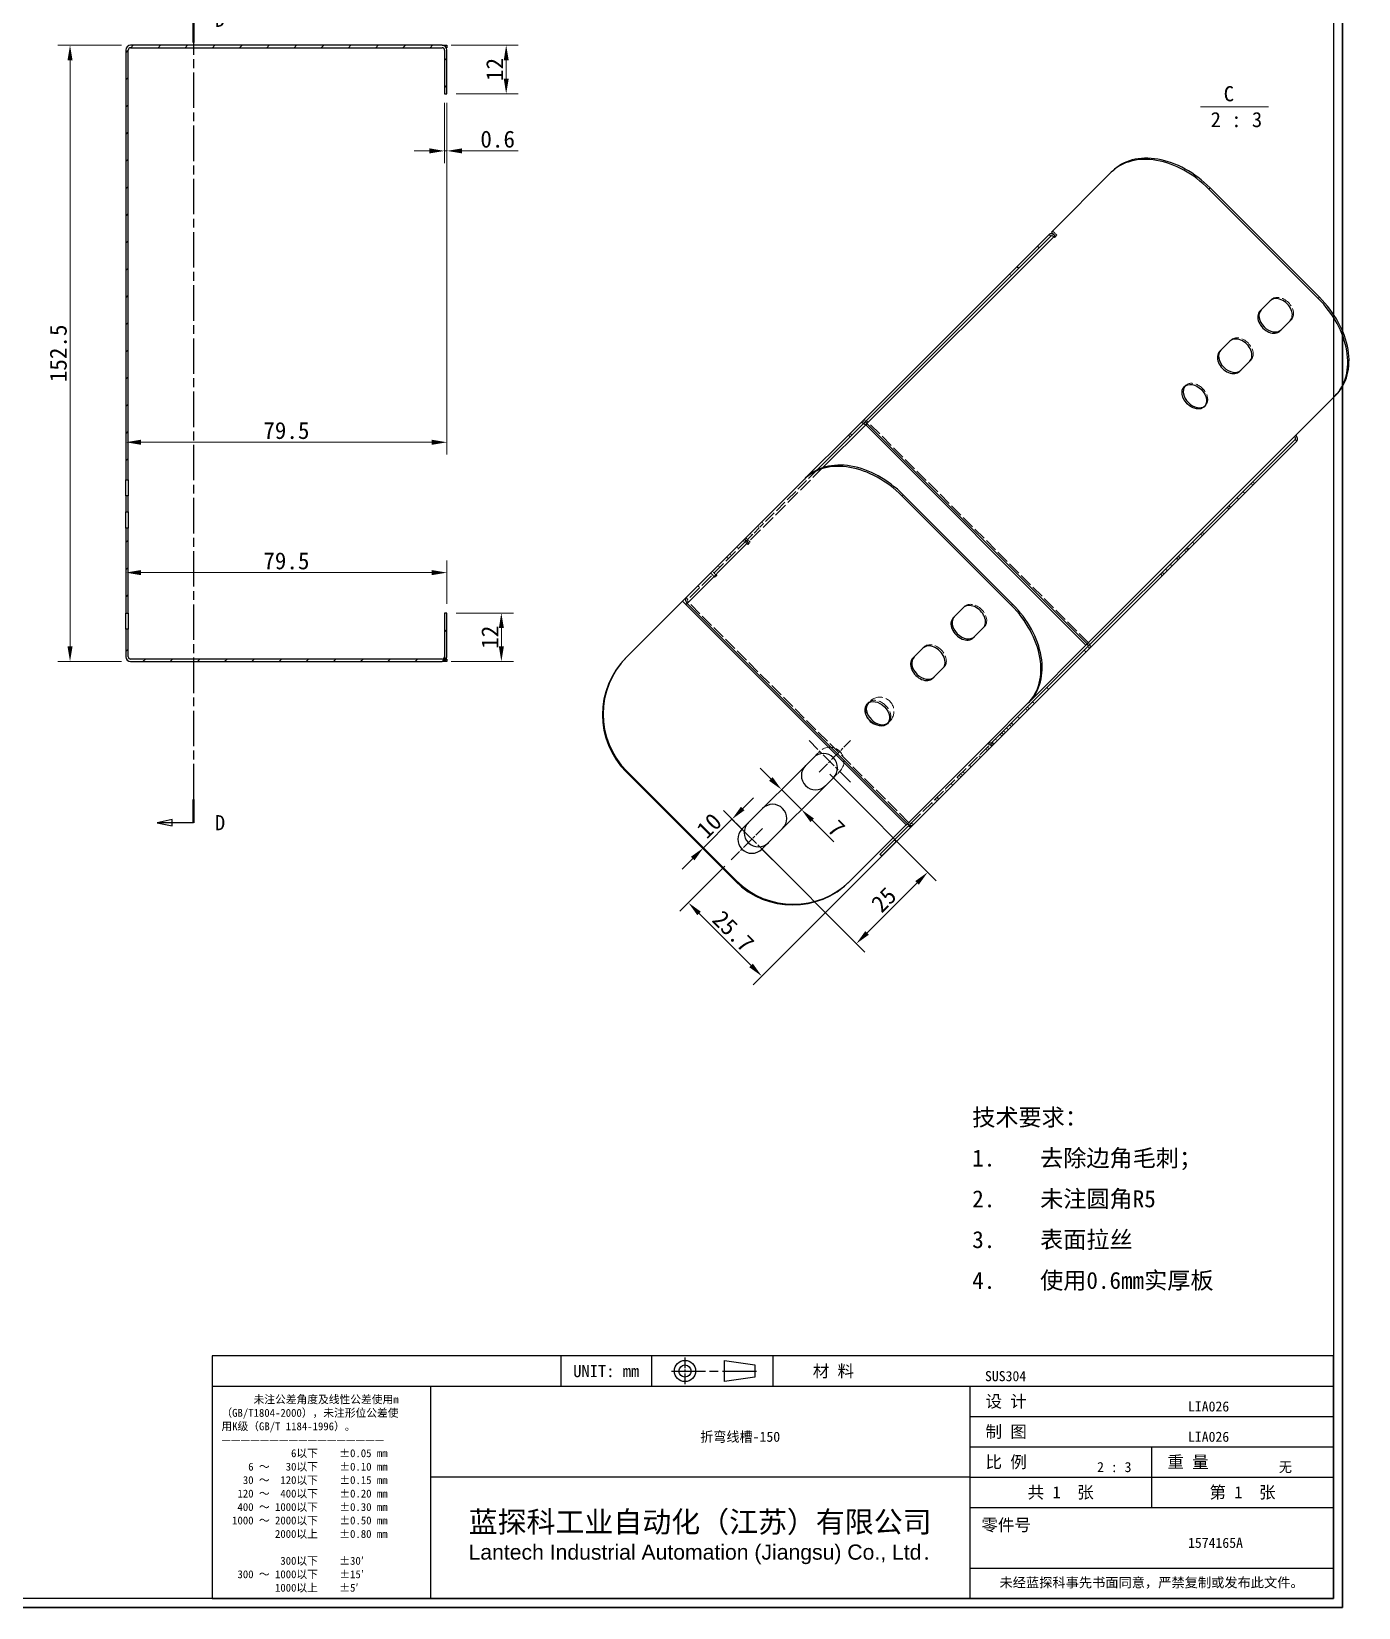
# Model space of a CAD drawing. Header units: millimetres. Extents: x 9 to 887, y 8 to 622.
# Drawn here: x 558.2 to 886.7, y 8.2 to 398.2 of the extents above; entities that cross this region are included whole.
import ezdxf
from ezdxf.enums import TextEntityAlignment as Align

# ---------------------------------------------------------------- set-up
doc = ezdxf.new("R2018")
doc.units = ezdxf.units.MM
doc.header["$LTSCALE"] = 1.5
doc.linetypes.add('CHAIN', pattern=[0.3543, 0.2362, -0.0295, 0.0591, -0.0295])
doc.linetypes.add('DASHED', pattern=[0.2067, 0.1654, -0.0413])
for name, color, linetype, lineweight in [('1', 7, 'Continuous', 18), ('剖面线 (ISO)', 7, 'Continuous', 18), ('可见 (ISO)', 7, 'Continuous', 25), ('可见窄的 (ISO)', 7, 'Continuous', 18), ('图框 (ISO)', 7, 'Continuous', 35), ('标题 (ISO)', 7, 'Continuous', 25)]:
    doc.layers.add(name, color=color, linetype=linetype, lineweight=lineweight)
for name, color, linetype, lineweight, true_color in [('中心标记 (ISO)', 1, 'CHAIN', 18, 0xff0000), ('剖切线 (ISO)', 7, 'CHAIN', 25, 0x008000), ('尺寸 (ISO)', 7, 'Continuous', 18, 0x008000), ('符号 (ISO)', 7, 'Continuous', 18, 0x008000), ('隐藏 (ISO)', 5, 'DASHED', 18, 0x0000ff), ('隐藏窄的 (ISO)', 5, 'DASHED', 18, 0x0000ff)]:
    doc.layers.add(name, color=color, linetype=linetype, lineweight=lineweight, true_color=true_color)
doc.styles.add('HZ_33', font='simfang.ttf')
doc.styles.get("Standard").update_dxf_attribs({"font": 'simfang.ttf'})
doc.styles.add('文本样式164', font='SimSun.ttf')
doc.styles.add('最新国标', font='simfang.ttf')
doc.styles.add('注释文本 (ISO)', font='simfang.ttf')
doc.dimstyles.new('默认 (GB)', dxfattribs={"dimscale": 1.5, "dimtxt": 2.8, "dimasz": 2.5, "dimexe": 2, "dimexo": 1.5, "dimgap": 0.5, "dimtad": 1, "dimtoh": 1, "dimdsep": 46, "dimtxsty": '最新国标', "dimcen": 0.09, "dimdle": 10, "dimclrd": 256, "dimclre": 256, "dimclrt": 256, "dimaunit": 1, "dimadec": 3, "dimazin": 2, "dimtfac": 0.535714, "dimtdec": 3, "dimtmove": 0, "dimatfit": 3, "dimfxl": 0, "dimtolj": 1, "dimlwd": -1, "dimlwe": -1, "dimarcsym": 0})
pattern_1 = [(45, (0, 0), (-3.367596, 3.367596), [])]

# ---------------------------------------------------------------- blocks, each defined once
blk = doc.blocks.new('图框 最新国标')
at = {"layer": '图框 (ISO)'}
for p, q in [((588.5, 414.5), (588.5, 5.5)), ((588.5, 5.5), (6, 5.5))]:
    blk.add_line(p, q, dxfattribs=at)
at = {"layer": '图框 (ISO)', "color": 7, "linetype": 'Continuous', "lineweight": 25}
for p, q in [((587, 413), (587, 7)), ((587, 413), (587, 7)), ((587, 7), (6, 7)), ((587, 7), (18, 7))]:
    blk.add_line(p, q, dxfattribs=at)
at = {"layer": '图框 (ISO)', "lineweight": 30}
blk.add_attdef('零件代号', text='', height=2.5, rotation=180, dxfattribs=at).set_placement((35.5, 409), align=Align.MIDDLE_CENTER)
blk = doc.blocks.new('标题栏 副本 最新国标')
at = {"layer": '标题 (ISO)'}
for p, q in [((381.98, -183.84), (196.98, -183.84)), ((196.98, -183.84), (196.98, -223.84)), ((254.48, -183.84), (254.48, -188.84)), ((269.48, -183.84), (269.48, -188.84)), ((289.48, -183.84), (289.48, -188.84)), ((381.98, -223.84), (381.98, -183.84)), ((383.48, -183.84), (383.48, -225.34)), ((281.48, -188.09), (281.48, -184.59)), ((281.48, -184.59), (286.48, -185.34)), ((286.48, -185.34), (286.48, -187.34)), ((196.98, -188.84), (381.98, -188.84)), ((232.98, -188.84), (232.98, -223.84)), ((286.48, -187.34), (281.48, -188.09)), ((321.98, -188.84), (321.98, -223.84)), ((321.98, -193.84), (381.98, -193.84)), ((321.98, -198.84), (381.98, -198.84)), ((351.98, -198.84), (351.98, -208.84)), ((321.98, -203.84), (232.98, -203.84)), ((321.98, -203.84), (381.98, -203.84)), ((321.98, -208.84), (381.98, -208.84)), ((321.98, -218.84), (381.98, -218.84)), ((196.98, -223.84), (381.98, -223.84)), ((383.48, -225.34), (196.98, -225.34))]:
    blk.add_line(p, q, dxfattribs=at)
at = {"layer": '标题 (ISO)', "linetype": 'CHAIN', "ltscale": 5.000333}
blk.add_line((274.98, -184.09), (274.98, -188.59), dxfattribs=at)
at = {"layer": '标题 (ISO)', "linetype": 'CHAIN', "ltscale": 15.834605}
blk.add_line((272.73, -186.34), (286.98, -186.34), dxfattribs=at)
at = {"layer": '标题 (ISO)'}
for radius in [1.75, 1]:
    blk.add_circle((274.98, -186.34), radius, dxfattribs=at)
at = {"layer": '1', "style": '文本样式164'}
for s, p in [('UNIT: mm', (261.98, -186.34)), ('材 料', (299.48, -186.34)), ('设 计', (327.98, -191.34)), ('制 图', (327.98, -196.34)), ('比 例', (327.98, -201.34)), ('重 量', (357.98, -201.34)), ('共 1  张', (336.98, -206.34)), ('第 1  张', (366.98, -206.34))]:
    blk.add_text(s, height=2, dxfattribs=at).set_placement(p, align=Align.MIDDLE_CENTER)
at = {"layer": '标题 (ISO)', "style": '注释文本 (ISO)'}
for s, insert, char_height, attachment_point, line_spacing_factor in [('\\fSimSun|b0|i0;{\\H1.3000;      未注公差角度及线性公差使用m\\P}\\fSimSun|b0|i0;{\\H1.3000;（GB/T1804-2000），未注形位公差使\\P}\\fSimSun|b0|i0;{\\H1.3000;用K级（GB/T 1184-1996）。\\P}\\fSimSun|b0|i0;{\\H1.3000;—————————————————\\P}\\fSimSun|b0|i0;{\\H1.3000;             6以下    ±0.05 mm\\P}\\fSimSun|b0|i0;{\\H1.3000;     6 ～   30以下    ±0.10 mm\\P}\\fSimSun|b0|i0;{\\H1.3000;    30 ～  120以下    ±0.15 mm\\P}\\fSimSun|b0|i0;{\\H1.3000;   120 ～  400以下    ±0.20 mm\\P}\\fSimSun|b0|i0;{\\H1.3000;   400 ～ 1000以下    ±0.30 mm\\P}\\fSimSun|b0|i0;{\\H1.3000;  1000 ～ 2000以下    ±0.50 mm\\P}\\fSimSun|b0|i0;{\\H1.3000;          2000以上    ±0.80 mm\\P}\\fSimSun|b0|i0;{\\H1.3000;\\P}\\fSimSun|b0|i0;{\\H1.3000;           300以下    ±30′\\P}\\fSimSun|b0|i0;{\\H1.3000;   300 ～ 1000以下    ±15′\\P}\\fSimSun|b0|i0;{\\H1.3000;          1000以上    ±5′}', (198.48, -206.63), 1.3, 4, 1.023913), ('\\pxsm0.94;\\fMicrosoft YaHei|b0|i0;{\\H3.5000;蓝探科工业自动化（江苏）有限公司\\P}\\fArial|b0|i0;{\\H2.5000;Lantech Industrial Automation (Jiangsu) Co., Ltd}\\fFangSong|b0|i0;{\\H2.5000;.}', (277.48, -213.84), 2, 5, 0.978695)]:
    blk.add_mtext(s, dxfattribs=dict(at, insert=insert, char_height=char_height, attachment_point=attachment_point, line_spacing_factor=line_spacing_factor))
at = {"layer": '标题 (ISO)', "attachment_point": 5, "style": '注释文本 (ISO)'}
for s, insert, char_height in [('\\fFangSong|b0|i0;零件号', (327.98, -211.84), 2), ('\\fSimSun|b0|i0;{\\H1.6000;未经蓝探科事先书面同意，严禁复制或发布此文件。}', (351.98, -221.34), 1.6)]:
    blk.add_mtext(s, dxfattribs=dict(at, insert=insert, char_height=char_height))
at = {"layer": '标题 (ISO)', "lineweight": 30, "flags": 104}
for tag, height, p in [('材料', 2, (324.48, -186.34)), ('设计人', 2, (357.98, -191.34)), ('库存编号', 3.5, (277.48, -196.34)), ('设计人', 2, (357.98, -196.34)), ('视图比例', 2, (342.98, -201.34)), ('质量\\P3;', 2, (372.98, -201.34)), ('零件代号', 3.5, (357.98, -213.84))]:
    blk.add_attdef(tag, text='', height=height, dxfattribs=at).set_placement(p, align=Align.MIDDLE_CENTER)
blk = doc.blocks.new('*D7')
at = {"layer": 'Defpoints', "color": 0, "transparency": 16777216}
for p in [(661.08, 382.84), (661.08, 296.59), (581.58, 283.34)]:
    blk.add_point(p, dxfattribs=at)
at = {"layer": '尺寸 (ISO)', "color": 116, "true_color": 0x00803f, "transparency": 16777216}
for p, q in [((661.08, 380.59), (661.08, 293.59)), ((581.58, 285.59), (581.58, 299.59)), ((585.33, 296.59), (657.33, 296.59))]:
    blk.add_line(p, q, dxfattribs=at)
for points in [[(585.33, 297.22), (585.33, 295.97), (581.58, 296.59)], [(657.33, 297.22), (657.33, 295.97), (661.08, 296.59)]]:
    blk.add_solid(points, dxfattribs=at)
at = {"layer": '尺寸 (ISO)', "transparency": 16777216, "insert": (621.33, 299.48), "char_height": 4.2, "attachment_point": 5, "style": '最新国标'}
blk.add_mtext('\\A1;79.5', dxfattribs=at)
blk = doc.blocks.new('*D8')
at = {"layer": 'Defpoints', "color": 0, "transparency": 16777216}
for p in [(582.78, 394.84), (567.78, 242.34), (582.78, 242.34)]:
    blk.add_point(p, dxfattribs=at)
at = {"layer": '尺寸 (ISO)', "color": 116, "true_color": 0x00803f, "transparency": 16777216}
for p, q in [((580.53, 394.84), (564.78, 394.84)), ((567.78, 391.09), (567.78, 246.09)), ((580.53, 242.34), (564.78, 242.34))]:
    blk.add_line(p, q, dxfattribs=at)
for points in [[(567.15, 391.09), (568.4, 391.09), (567.78, 394.84)], [(567.15, 246.09), (568.4, 246.09), (567.78, 242.34)]]:
    blk.add_solid(points, dxfattribs=at)
at = {"layer": '尺寸 (ISO)', "transparency": 16777216, "insert": (564.89, 318.59), "char_height": 4.2, "attachment_point": 5, "rotation": 90, "style": '最新国标'}
blk.add_mtext('\\A1;152.5', dxfattribs=at)
blk = doc.blocks.new('*D9')
at = {"layer": 'Defpoints', "color": 0, "transparency": 16777216}
for p in [(581.58, 279.34), (661.08, 264.34), (661.08, 254.34)]:
    blk.add_point(p, dxfattribs=at)
at = {"layer": '尺寸 (ISO)', "color": 116, "true_color": 0x00803f, "transparency": 16777216}
for p, q in [((581.58, 277.09), (581.58, 261.34)), ((661.08, 256.59), (661.08, 267.34)), ((585.33, 264.34), (657.33, 264.34))]:
    blk.add_line(p, q, dxfattribs=at)
for points in [[(585.33, 264.96), (585.33, 263.71), (581.58, 264.34)], [(657.33, 264.96), (657.33, 263.71), (661.08, 264.34)]]:
    blk.add_solid(points, dxfattribs=at)
at = {"layer": '尺寸 (ISO)', "transparency": 16777216, "insert": (621.33, 267.22), "char_height": 4.2, "attachment_point": 5, "style": '最新国标'}
blk.add_mtext('\\A1;79.5', dxfattribs=at)
blk = doc.blocks.new('*D10')
at = {"layer": 'Defpoints', "color": 0, "transparency": 16777216}
for p in [(659.88, 394.84), (661.08, 382.84), (675.74, 382.84)]:
    blk.add_point(p, dxfattribs=at)
at = {"layer": '尺寸 (ISO)', "color": 116, "true_color": 0x00803f, "transparency": 16777216}
for p, q in [((662.13, 394.84), (678.74, 394.84)), ((675.74, 391.09), (675.74, 386.59)), ((663.33, 382.84), (678.74, 382.84))]:
    blk.add_line(p, q, dxfattribs=at)
for points in [[(675.12, 391.09), (676.37, 391.09), (675.74, 394.84)], [(675.12, 386.59), (676.37, 386.59), (675.74, 382.84)]]:
    blk.add_solid(points, dxfattribs=at)
at = {"layer": '尺寸 (ISO)', "transparency": 16777216, "insert": (672.89, 388.84), "char_height": 4.2, "attachment_point": 5, "rotation": 90, "style": '最新国标'}
blk.add_mtext('\\A1;12', dxfattribs=at)
blk = doc.blocks.new('*D11')
at = {"layer": 'Defpoints', "color": 0, "transparency": 16777216}
for p in [(660.48, 382.84), (661.08, 382.84), (661.08, 368.69)]:
    blk.add_point(p, dxfattribs=at)
at = {"layer": '尺寸 (ISO)', "color": 116, "true_color": 0x00803f, "transparency": 16777216}
for p, q in [((660.48, 380.59), (660.48, 365.69)), ((661.08, 380.59), (661.08, 365.69)), ((656.73, 368.69), (652.98, 368.69)), ((660.48, 368.69), (661.08, 368.69)), ((664.83, 368.69), (678.69, 368.69))]:
    blk.add_line(p, q, dxfattribs=at)
for points in [[(656.73, 369.32), (656.73, 368.07), (660.48, 368.69)], [(664.83, 369.32), (664.83, 368.07), (661.08, 368.69)]]:
    blk.add_solid(points, dxfattribs=at)
at = {"layer": '尺寸 (ISO)', "transparency": 16777216, "insert": (673.63, 371.58), "char_height": 4.2, "attachment_point": 5, "style": '最新国标'}
blk.add_mtext('\\A1;0.6', dxfattribs=at)
blk = doc.blocks.new('*D12')
at = {"layer": 'Defpoints', "color": 0, "transparency": 16777216}
for p in [(661.08, 254.34), (659.88, 242.34), (674.54, 242.34)]:
    blk.add_point(p, dxfattribs=at)
at = {"layer": '尺寸 (ISO)', "color": 116, "true_color": 0x00803f, "transparency": 16777216}
for p, q in [((663.33, 254.34), (677.54, 254.34)), ((674.54, 250.59), (674.54, 246.09)), ((662.13, 242.34), (677.54, 242.34))]:
    blk.add_line(p, q, dxfattribs=at)
for points in [[(673.92, 250.59), (675.17, 250.59), (674.54, 254.34)], [(673.92, 246.09), (675.17, 246.09), (674.54, 242.34)]]:
    blk.add_solid(points, dxfattribs=at)
at = {"layer": '尺寸 (ISO)', "transparency": 16777216, "insert": (671.69, 248.34), "char_height": 4.2, "attachment_point": 5, "rotation": 90, "style": '最新国标'}
blk.add_mtext('\\A1;12', dxfattribs=at)
blk = doc.blocks.new('二维转换剖视图3')
at = {"layer": '剖切线 (ISO)', "linetype": 'Continuous'}
for p, q in [((395.37, 268.01), (392.87, 267.51)), ((395.37, 267.01), (395.37, 268.01)), ((395.37, 267.51), (392.87, 267.51)), ((392.87, 267.51), (395.37, 267.01)), ((398.87, 267.51), (395.37, 267.51)), ((395.37, 135.47), (392.87, 134.97)), ((395.37, 134.47), (395.37, 135.47)), ((395.37, 134.97), (392.87, 134.97)), ((392.87, 134.97), (395.37, 134.47)), ((398.87, 134.97), (395.37, 134.97))]:
    blk.add_line(p, q, dxfattribs=at)
at = {"layer": '剖切线 (ISO)', "linetype": 'CHAIN', "ltscale": 16.511126}
blk.add_line((398.87, 267.51), (398.87, 134.97), dxfattribs=at)
at = {"layer": '剖切线 (ISO)', "linetype": 'Continuous', "lineweight": 50}
for p, q in [((398.87, 267.51), (398.87, 263.66)), ((398.87, 138.82), (398.87, 134.97))]:
    blk.add_line(p, q, dxfattribs=at)
at = {"layer": '剖切线 (ISO)', "linetype": 'Continuous', "flags": 128}
for points in [[(395.37, 268.01), (392.87, 267.51), (395.37, 267.01), (395.37, 268.01)], [(395.37, 135.47), (392.87, 134.97), (395.37, 134.47), (395.37, 135.47)]]:
    blk.add_lwpolyline(points, dxfattribs=at)
at = {"layer": '剖切线 (ISO)'}
for points in [[(395.37, 268.01), (392.87, 267.51), (395.37, 267.01), (395.37, 268.01)], [(395.37, 135.47), (392.87, 134.97), (395.37, 134.47), (395.37, 135.47)]]:
    blk.add_solid(points, dxfattribs=at)
at = {"layer": '剖切线 (ISO)', "char_height": 2.5, "attachment_point": 7, "style": 'HZ_33'}
for insert in [(402.43, 266.26), (402.43, 133.72)]:
    blk.add_mtext('D', dxfattribs=dict(at, insert=insert))
blk = doc.blocks.new('*D78')
at = {"layer": 'Defpoints', "color": 0, "transparency": 16777216}
for p in [(754.25, 216.05), (736.57, 198.37), (780.09, 190.21)]:
    blk.add_point(p, dxfattribs=at)
at = {"layer": '尺寸 (ISO)', "color": 116, "true_color": 0x00803f, "transparency": 16777216}
for p, q in [((755.84, 214.46), (782.21, 188.09)), ((738.16, 196.78), (764.54, 170.41)), ((765.07, 175.18), (777.44, 187.55))]:
    blk.add_line(p, q, dxfattribs=at)
for points in [[(777, 188), (777.88, 187.11), (780.09, 190.21)], [(764.62, 175.62), (765.51, 174.74), (762.41, 172.53)]]:
    blk.add_solid(points, dxfattribs=at)
at = {"layer": '尺寸 (ISO)', "transparency": 16777216, "insert": (769.22, 183.4), "char_height": 4.2, "attachment_point": 5, "rotation": 45, "style": '最新国标'}
blk.add_mtext('\\A1;25', dxfattribs=at)
blk = doc.blocks.new('*D79')
at = {"layer": 'Defpoints', "color": 0, "transparency": 16777216}
for p in [(744.39, 211.14), (748.84, 205.69), (749.34, 206.19)]:
    blk.add_point(p, dxfattribs=at)
at = {"layer": '尺寸 (ISO)', "color": 116, "true_color": 0x00803f, "transparency": 16777216}
for p, q in [((741.23, 213.29), (738.58, 215.94)), ((743.89, 210.64), (748.84, 205.69)), ((751.49, 203.04), (756.85, 197.68))]:
    blk.add_line(p, q, dxfattribs=at)
for points in [[(741.68, 213.73), (740.79, 212.85), (743.89, 210.64)], [(751.93, 203.48), (751.05, 202.59), (748.84, 205.69)]]:
    blk.add_solid(points, dxfattribs=at)
at = {"layer": '尺寸 (ISO)', "transparency": 16777216, "insert": (757.52, 201.06), "char_height": 4.2, "attachment_point": 5, "rotation": 315, "style": '最新国标'}
blk.add_mtext('\\A1;7', dxfattribs=at)
blk = doc.blocks.new('*D80')
at = {"layer": 'Defpoints', "color": 0, "transparency": 16777216}
for p in [(776.5, 201.96), (731.44, 193.25), (739.01, 164.47)]:
    blk.add_point(p, dxfattribs=at)
at = {"layer": '尺寸 (ISO)', "color": 116, "true_color": 0x00803f, "transparency": 16777216}
for p, q in [((774.91, 200.37), (736.89, 162.35)), ((729.85, 191.66), (718.72, 180.52)), ((723.49, 179.99), (736.36, 167.12))]:
    blk.add_line(p, q, dxfattribs=at)
for points in [[(723.93, 180.43), (723.05, 179.55), (720.84, 182.64)], [(736.8, 167.56), (735.92, 166.68), (739.01, 164.47)]]:
    blk.add_solid(points, dxfattribs=at)
at = {"layer": '尺寸 (ISO)', "transparency": 16777216, "insert": (731.96, 175.59), "char_height": 4.2, "attachment_point": 5, "rotation": 315, "style": '最新国标'}
blk.add_mtext('\\A1;25.7', dxfattribs=at)
blk = doc.blocks.new('*D81')
at = {"layer": 'Defpoints', "color": 0, "transparency": 16777216}
for p in [(731.63, 203.31), (724.56, 196.24), (736.57, 198.37)]:
    blk.add_point(p, dxfattribs=at)
at = {"layer": '尺寸 (ISO)', "color": 116, "true_color": 0x00803f, "transparency": 16777216}
for p, q in [((734.29, 205.96), (736.94, 208.61)), ((731.63, 203.31), (728.98, 200.66)), ((734.98, 199.96), (729.51, 205.43)), ((727.22, 198.89), (728.98, 200.66)), ((724.56, 196.24), (727.22, 198.89)), ((721.91, 193.59), (719.26, 190.93))]:
    blk.add_line(p, q, dxfattribs=at)
for points in [[(733.84, 206.4), (734.73, 205.52), (731.63, 203.31)], [(721.47, 194.03), (722.35, 193.14), (724.56, 196.24)]]:
    blk.add_solid(points, dxfattribs=at)
at = {"layer": '尺寸 (ISO)', "transparency": 16777216, "insert": (725.97, 201.7), "char_height": 4.2, "attachment_point": 5, "rotation": 45, "style": '最新国标'}
blk.add_mtext('\\A1;10', dxfattribs=at)

msp = doc.modelspace()

# ---------------------------------------------------------------- hatches: boundary and pattern name
at = {"layer": '剖面线 (ISO)'}
h = msp.add_hatch(dxfattribs=at)
h.set_pattern_fill('ANSI31', color=256, scale=38.1, style=0)
h.set_pattern_definition(pattern_1)
edge = h.paths.add_edge_path()
edge.add_line((660.4763, 393.6365), (660.4763, 382.8365))
edge.add_line((660.4763, 382.8365), (661.0763, 382.8365))
edge.add_line((661.0763, 382.8365), (661.0763, 393.6365))
edge.add_ellipse((659.8763, 393.6365), major_axis=(0, 1.2), ratio=1, start_angle=270, end_angle=360)
edge.add_line((659.8763, 394.8365), (582.7763, 394.8365))
edge.add_ellipse((582.7763, 393.6365), major_axis=(-1.2, 0), ratio=1, start_angle=270, end_angle=360)
edge.add_line((581.5763, 393.6365), (581.5763, 287.3365))
edge.add_line((581.5763, 287.3365), (582.1763, 287.3365))
edge.add_line((582.1763, 287.3365), (582.1763, 393.6365))
edge.add_ellipse((582.7763, 393.6365), major_axis=(0, 0.6), ratio=1, start_angle=0, end_angle=90, ccw=False)
edge.add_line((582.7763, 394.2365), (659.8763, 394.2365))
edge.add_ellipse((659.8763, 393.6365), major_axis=(0.6, 0), ratio=1, start_angle=0, end_angle=90, ccw=False)
h = msp.add_hatch(dxfattribs=at)
h.set_pattern_fill('ANSI31', color=256, scale=38.1, style=0)
h.set_pattern_definition(pattern_1)
h.paths.add_polyline_path([(582.1763, 283.3365), (581.5763, 283.3365), (581.5763, 279.3365), (582.1763, 279.3365)])
h = msp.add_hatch(dxfattribs=at)
h.set_pattern_fill('ANSI31', color=256, scale=38.1, style=0)
h.set_pattern_definition(pattern_1)
h.paths.add_polyline_path([(581.5763, 254.3365), (582.1763, 254.3365), (582.1763, 275.3365), (581.5763, 275.3365)])
h = msp.add_hatch(dxfattribs=at)
h.set_pattern_fill('ANSI31', color=256, scale=38.1, style=0)
h.set_pattern_definition(pattern_1)
edge = h.paths.add_edge_path()
edge.add_line((661.0763, 254.3365), (660.4763, 254.3365))
edge.add_line((660.4763, 254.3365), (660.4763, 243.5365))
edge.add_ellipse((659.8763, 243.5365), major_axis=(0, -0.6), ratio=1, start_angle=0, end_angle=90, ccw=False)
edge.add_line((659.8763, 242.9365), (582.7763, 242.9365))
edge.add_ellipse((582.7763, 243.5365), major_axis=(-0.6, 0), ratio=1, start_angle=0, end_angle=90, ccw=False)
edge.add_line((582.1763, 243.5365), (582.1763, 250.3365))
edge.add_line((582.1763, 250.3365), (581.5763, 250.3365))
edge.add_line((581.5763, 250.3365), (581.5763, 243.5365))
edge.add_ellipse((582.7763, 243.5365), major_axis=(0, -1.2), ratio=1, start_angle=270, end_angle=360)
edge.add_line((582.7763, 242.3365), (659.8763, 242.3365))
edge.add_ellipse((659.8763, 243.5365), major_axis=(1.2, 0), ratio=1, start_angle=270, end_angle=360)
edge.add_line((661.0763, 243.5365), (661.0763, 254.3365))

# ---------------------------------------------------------------- linework, layer by layer
at = {"layer": '中心标记 (ISO)', "ltscale": 10.741571}
for p, q in [((760.9665, 212.5157), (750.7135, 222.7688)), ((741.6968, 193.246), (731.4438, 203.4991))]:
    msp.add_line(p, q, dxfattribs=at)
at = {"layer": '中心标记 (ISO)', "ltscale": 8.148754}
for p, q in [((753.1884, 214.9906), (760.9665, 222.7688)), ((731.4438, 193.246), (739.222, 201.0242))]:
    msp.add_line(p, q, dxfattribs=at)
at = {"layer": '可见 (ISO)'}
for p, q in [((659.8763, 394.8365), (582.7763, 394.8365)), ((582.7763, 394.2365), (659.8763, 394.2365)), ((659.8763, 394.8365), (661.0763, 394.8365)), ((661.0763, 394.2365), (660.9155, 394.2365)), ((661.0763, 394.8365), (661.0763, 394.2365)), ((581.5763, 393.6365), (581.5763, 287.3365)), ((582.1763, 287.3365), (582.1763, 393.6365)), ((660.4763, 393.6365), (660.4763, 382.8365)), ((661.0763, 382.8365), (661.0763, 393.6365)), ((660.4763, 382.8365), (661.0763, 382.8365)), ((825.5154, 363.4024), (810.7154, 348.6024)), ((825.8154, 363.7024), (825.5154, 363.4024)), ((876.7397, 332.1781), (849.6576, 359.2602)), ((877.0397, 332.4781), (849.9576, 359.5602)), ((810.1154, 348.0024), (807.2154, 345.1024)), ((807.6397, 344.6781), (810.5397, 347.5781)), ((810.7154, 348.6024), (811.7761, 347.5417)), ((811.4761, 347.2417), (811.264, 347.4538)), ((811.7761, 347.5417), (811.4761, 347.2417)), ((802.2154, 340.1024), (807.2154, 345.1024)), ((807.6397, 344.6781), (802.6397, 339.6781)), ((802.2154, 340.1024), (760.8793, 298.7662)), ((802.6397, 339.6781), (761.3035, 298.342)), ((862.3329, 329.0849), (864.8329, 331.5849)), ((869.7826, 326.6352), (867.2826, 324.1352)), ((852.3329, 319.0849), (854.8329, 321.5849)), ((859.7826, 316.6352), (857.2826, 314.1352)), ((880.8819, 308.0359), (881.1819, 308.3359)), ((870.8819, 298.0359), (880.8819, 308.0359)), ((765.0287, 301.2186), (764.7287, 300.9186)), ((760.4873, 298.3743), (749.8654, 287.7524)), ((760.9116, 297.95), (752.7207, 289.7592)), ((760.8793, 298.7662), (760.4873, 298.3743)), ((760.9116, 297.95), (760.4873, 298.3743)), ((761.3035, 298.342), (760.8793, 298.7662)), ((761.3035, 298.342), (760.9116, 297.95)), ((871.0061, 297.3117), (795.9561, 222.2617)), ((796.3804, 221.8374), (871.4304, 296.8874)), ((581.5763, 287.3365), (582.1763, 287.3365)), ((581.5763, 283.3365), (581.5763, 287.3365)), ((582.1763, 287.3365), (582.1763, 283.3365)), ((734.7654, 272.6524), (749.5654, 287.4524)), ((749.8654, 287.7524), (749.5654, 287.4524)), ((582.1763, 283.3365), (581.5763, 283.3365)), ((581.5763, 283.3365), (581.5763, 279.3365)), ((582.1763, 279.3365), (582.1763, 283.3365)), ((773.7076, 283.3102), (800.7897, 256.2281)), ((774.0076, 283.6102), (801.0897, 256.5281)), ((581.5763, 279.3365), (582.1763, 279.3365)), ((581.5763, 275.3365), (581.5763, 279.3365)), ((582.1763, 279.3365), (582.1763, 275.3365)), ((582.1763, 275.3365), (581.5763, 275.3365)), ((581.5763, 275.3365), (581.5763, 254.3365)), ((582.1763, 254.3365), (582.1763, 275.3365)), ((720.2897, 258.1766), (734.7654, 272.6524)), ((734.7654, 272.6524), (735.8261, 271.5917)), ((735.5261, 271.2917), (735.314, 271.5038)), ((735.8261, 271.5917), (735.5261, 271.2917)), ((720.2897, 258.1766), (719.3897, 257.2766)), ((581.5763, 254.3365), (582.1763, 254.3365)), ((581.5763, 250.3365), (581.5763, 254.3365)), ((582.1763, 254.3365), (582.1763, 250.3365)), ((661.0763, 254.3365), (660.4763, 254.3365)), ((660.4763, 254.3365), (660.4763, 243.5365)), ((661.0763, 243.5365), (661.0763, 254.3365)), ((719.3897, 257.2766), (705.599, 243.486)), ((720.2382, 256.4281), (719.3897, 257.2766)), ((720.5382, 256.7281), (720.2382, 256.4281)), ((786.3829, 253.1349), (788.8829, 255.6349)), ((582.1763, 250.3365), (581.5763, 250.3365)), ((581.5763, 250.3365), (581.5763, 243.5365)), ((582.1763, 243.5365), (582.1763, 250.3365)), ((793.8326, 250.6852), (791.3326, 248.1852)), ((805.2319, 232.3859), (819.2466, 246.4007)), ((819.2466, 246.4007), (819.5466, 246.7007)), ((659.8763, 242.9365), (582.7763, 242.9365)), ((582.7763, 242.3365), (659.8763, 242.3365)), ((661.0763, 242.3365), (659.8763, 242.3365)), ((660.9155, 242.9365), (661.0763, 242.9365)), ((661.0763, 242.9365), (661.0763, 242.3365)), ((705.599, 243.486), (705.4233, 243.3102)), ((776.3829, 243.1349), (778.8829, 245.6349)), ((783.8326, 240.6852), (781.3326, 238.1852)), ((804.9319, 232.0859), (794.9319, 222.0859)), ((804.9319, 232.0859), (805.2319, 232.3859)), ((734.0954, 200.8474), (751.7731, 218.5251)), ((796.3804, 221.8374), (776.5047, 201.9617)), ((705.4233, 215.026), (732.5055, 187.9438)), ((705.599, 215.2017), (732.6812, 188.1195)), ((756.7228, 213.5754), (739.0452, 195.8977)), ((760.9655, 188.1195), (774.7561, 201.9102)), ((775.3561, 201.6617), (768.3319, 194.6375)), ((775.7804, 201.2374), (768.7562, 194.2132)), ((774.7561, 201.9102), (775.0561, 202.2102)), ((775.3561, 201.6617), (775.5608, 201.8663)), ((775.7804, 201.2374), (775.3561, 201.6617)), ((776.5047, 201.9617), (775.7804, 201.2374)), ((768.2851, 194.5906), (768.3319, 194.6375)), ((768.2851, 194.5906), (768.7093, 194.1663)), ((768.7562, 194.2132), (768.7093, 194.1663)), ((760.7897, 187.9438), (760.9655, 188.1195))]:
    msp.add_line(p, q, dxfattribs=at)
for centre, radius, start, end in [((582.7763, 393.6365), 1.2, 90, 180), ((582.7763, 393.6365), 0.6, 90, 180), ((659.8763, 393.6365), 1.2, 0, 90), ((659.8763, 393.6365), 0.6, 0, 90), ((582.7763, 243.5365), 1.2, 180, 270), ((582.7763, 243.5365), 0.6, 180, 270), ((659.8763, 243.5365), 0.6, 270, 0), ((659.8763, 243.5365), 1.2, 270, 0), ((719.5654, 229.1681), 20, 135, 225), ((719.7412, 229.3438), 20, 135, 225), ((768.2144, 230.0166), 3.5, 143.254981, 160.022402), ((768.2144, 230.0166), 3.5, 289.977598, 306.745019), ((754.248, 216.0502), 3.5, 315, 135), ((752.3045, 214.1067), 3.5, 135, 315), ((741.6979, 203.5001), 3.5, 315, 135), ((736.5703, 198.3726), 3.5, 135, 315), ((738.1623, 199.9646), 3.5, 135, 315), ((746.6476, 202.0859), 20, 225, 315), ((746.8233, 202.2617), 20, 225, 315)]:
    msp.add_arc(centre, radius, start, end, dxfattribs=at)
for centre, major_axis, start_param, end_param in [((839.6576, 349.2602), (-14.1421, 14.1421), 4.71238898, 6.28318531), ((839.9576, 349.5602), (-14.1421, 14.1421), 4.71238898, 6.28318531), ((810.964, 347.1538), (-0.8485, 0.8485), 4.71238898, 6.28318531), ((810.964, 347.1538), (-0.4243, 0.4243), 4.71238898, 6.28318531), ((867.3078, 329.11), (-2.4749, 2.4749), 3.14159265, 6.28318531), ((866.7397, 322.1781), (14.1421, -14.1421), 0, 1.57079633), ((867.0397, 322.4781), (14.1421, -14.1421), 0, 1.57079633), ((864.8078, 326.61), (2.4749, -2.4749), 3.14159265, 6.28318531), ((865.1078, 326.91), (-2.4749, 2.4749), 0, 3.14159265), ((857.3078, 319.11), (-2.4749, 2.4749), 3.14159265, 6.28318531), ((854.8078, 316.61), (2.4749, -2.4749), 3.14159265, 6.28318531), ((855.1078, 316.91), (-2.4749, 2.4749), 0, 3.14159265), ((846.3578, 308.16), (-2.4749, 2.4749), 0.08581959, 3.05577306), ((870.5819, 297.7359), (0.4243, -0.4243), 0, 1.57079633), ((870.5819, 297.7359), (0.8485, -0.8485), 0, 1.57079633), ((763.7076, 273.3102), (-14.1421, 14.1421), 4.71238898, 6.28318531), ((764.0076, 273.6102), (-14.1421, 14.1421), 4.71238898, 6.28318531), ((735.914, 272.1038), (0.8485, -0.8485), 3.66519143, 4.71238898), ((721.1382, 257.3281), (-0.8485, 0.8485), 0, 1.57079633), ((791.3578, 253.16), (-2.4749, 2.4749), 3.14159265, 6.28318531), ((790.7897, 246.2281), (14.1421, -14.1421), 0, 1.57079633), ((791.0897, 246.5281), (14.1421, -14.1421), 0, 1.57079633), ((788.8578, 250.66), (2.4749, -2.4749), 3.14159265, 6.28318531), ((789.1578, 250.96), (-2.4749, 2.4749), 0, 3.14159265), ((781.3578, 243.16), (-2.4749, 2.4749), 3.14159265, 6.28318531), ((819.2466, 246.4007), (0.4243, -0.4243), 0, 1.57079633), ((778.8578, 240.66), (2.4749, -2.4749), 3.14159265, 6.28318531), ((779.1578, 240.96), (-2.4749, 2.4749), 0, 3.14159265), ((767.9078, 229.71), (-2.4749, 2.4749), 0.08581959, 3.05577306), ((795.5319, 222.6859), (0.4243, -0.4243), 4.71238898, 6.28318531), ((795.5319, 222.6859), (0.8485, -0.8485), 4.71238898, 6.28318531), ((775.6561, 202.8102), (0.8485, -0.8485), 4.71238898, 6.28318531)]:
    msp.add_ellipse(centre, major_axis=major_axis, ratio=0.70710678, start_param=start_param, end_param=end_param, dxfattribs=at)
for centre, major_axis in [((846.0578, 307.86), (-2.4749, 2.4749)), ((767.6078, 229.41), (2.4749, -2.4749))]:
    msp.add_ellipse(centre, major_axis=major_axis, ratio=0.70710678, dxfattribs=at)
for points in [[(764.7287, 300.9186), (764.43, 301.0642), (764.1514, 301.1898), (764.0748, 301.1132)], [(764.7287, 300.9186), (764.5551, 301.0412), (764.384, 301.1612), (764.2311, 301.2631)], [(765.0287, 301.2186), (764.8607, 301.4949), (764.5698, 301.6082), (764.4668, 301.5052)]]:
    msp.add_open_spline(points, degree=3, dxfattribs=at)
at = {"layer": '可见窄的 (ISO)'}
for p, q in [((849.6576, 359.2602), (849.9576, 359.5602)), ((811.264, 347.4538), (765.0287, 301.2186)), ((810.5397, 347.5781), (810.1154, 348.0024)), ((811.264, 347.4538), (811.564, 347.7538)), ((807.6397, 344.6781), (807.2154, 345.1024)), ((802.2154, 340.1024), (802.6397, 339.6781)), ((877.0397, 332.4781), (876.7397, 332.1781)), ((764.7287, 300.9186), (754.1257, 290.3156)), ((819.2466, 246.4007), (764.7287, 300.9186)), ((765.0287, 301.2186), (819.5466, 246.7007)), ((819.5466, 246.7007), (870.8819, 298.0359)), ((871.4304, 296.8874), (871.0061, 297.3117)), ((773.7076, 283.3102), (774.0076, 283.6102)), ((735.314, 271.5038), (720.5382, 256.7281)), ((735.614, 271.8038), (735.314, 271.5038)), ((774.7561, 201.9102), (720.2382, 256.4281)), ((720.5382, 256.7281), (775.0561, 202.2102)), ((801.0897, 256.5281), (800.7897, 256.2281)), ((775.0561, 202.2102), (794.9319, 222.0859)), ((795.9561, 222.2617), (796.3804, 221.8374)), ((768.7562, 194.2132), (768.3319, 194.6375))]:
    msp.add_line(p, q, dxfattribs=at)
at = {"layer": '符号 (ISO)'}
msp.add_line((847.5575, 379.6361), (864.3996, 379.6361), dxfattribs=at)
at = {"layer": '隐藏 (ISO)', "ltscale": 1.904597}
for p, q in [((812.0761, 347.8417), (811.0154, 348.9024)), ((736.1261, 271.8917), (735.0654, 272.9524)), ((727.4143, 263.1799), (726.3536, 264.2406))]:
    msp.add_line(p, q, dxfattribs=at)
at = {"layer": '隐藏 (ISO)', "ltscale": 0.761779}
for p, q in [((811.7761, 347.5417), (812.0761, 347.8417)), ((802.5236, 339.562), (802.0993, 339.9863)), ((800.7558, 337.7942), (800.3315, 338.2185)), ((865.1329, 331.8849), (864.8329, 331.5849)), ((870.0826, 326.9352), (869.7826, 326.6352)), ((855.1329, 321.8849), (854.8329, 321.5849)), ((860.0826, 316.9352), (859.7826, 316.6352)), ((843.8829, 310.6349), (843.5829, 310.3349)), ((848.8326, 305.6852), (848.5326, 305.3852)), ((764.0748, 301.1132), (763.6506, 301.5375)), ((764.4668, 301.5052), (764.0425, 301.9295)), ((860.9446, 286.4016), (860.5204, 286.8259)), ((854.6162, 280.0732), (854.1919, 280.4974)), ((736.5713, 273.6098), (736.1471, 274.034)), ((739.4252, 276.4636), (739.001, 276.8879)), ((848.4446, 273.9016), (848.0204, 274.3259)), ((733.2736, 270.312), (732.8493, 270.7363)), ((734.8036, 271.842), (734.3793, 272.2663)), ((736.1261, 271.8917), (735.8261, 271.5917)), ((844.4446, 269.9016), (844.0204, 270.3259)), ((844.2578, 270.5633), (844.6821, 270.139)), ((731.5058, 268.5442), (731.0815, 268.9685)), ((838.9545, 265.26), (839.3788, 264.8357)), ((842.1162, 267.5732), (841.6919, 267.9974)), ((726.7779, 264.6649), (727.2022, 264.2406)), ((727.8386, 263.6042), (727.4143, 263.1799)), ((838.1162, 263.5732), (837.6919, 263.9974)), ((788.8829, 255.6349), (789.1829, 255.9349)), ((793.8326, 250.6852), (794.1326, 250.9852)), ((778.8829, 245.6349), (779.1829, 245.9349)), ((820.0952, 245.5521), (819.6709, 245.9764)), ((818.8224, 245.1279), (819.2466, 244.7036)), ((783.8326, 240.6852), (784.1326, 240.9852)), ((810.0076, 235.4645), (809.5833, 235.8888)), ((765.1329, 231.8849), (765.4329, 232.1849)), ((805.1946, 230.6516), (804.7704, 231.0759)), ((806.472, 231.929), (806.0478, 232.3533)), ((770.0826, 226.9352), (770.3826, 227.2352)), ((801.1946, 226.6516), (800.7704, 227.0759)), ((796.472, 221.929), (796.0478, 222.3533)), ((798.0078, 224.3133), (798.4321, 223.889)), ((798.8662, 224.3232), (798.4419, 224.7474)), ((800.0076, 225.4645), (799.5833, 225.8888)), ((792.7045, 219.01), (793.1288, 218.5857)), ((794.8662, 220.3232), (794.4419, 220.7474)), ((795.6855, 221.991), (796.1097, 221.5667)), ((788.6946, 214.1516), (788.2704, 214.5759)), ((789.2154, 214.6724), (788.7912, 215.0967)), ((790.3822, 216.6877), (790.8064, 216.2634)), ((781.4373, 206.8942), (781.013, 207.3185)), ((782.3662, 207.8232), (781.9419, 208.2474)), ((776.0804, 202.3859), (776.5047, 201.9617))]:
    msp.add_line(p, q, dxfattribs=at)
at = {"layer": '隐藏 (ISO)', "ltscale": 12.128817}
msp.add_line((752.7207, 289.7592), (739.4252, 276.4636), dxfattribs=at)
at = {"layer": '隐藏 (ISO)', "ltscale": 7.364727}
msp.add_line((738.3897, 275.4281), (735.4897, 272.5281), dxfattribs=at)
at = {"layer": '隐藏 (ISO)', "ltscale": 4.986384}
msp.add_line((739.4252, 276.4636), (738.3897, 275.4281), dxfattribs=at)
at = {"layer": '隐藏 (ISO)', "ltscale": 13.615993}
msp.add_line((735.4897, 272.5281), (720.714, 257.7524), dxfattribs=at)
at = {"layer": '隐藏 (ISO)', "ltscale": 1.196656}
msp.add_line((727.2022, 264.2406), (727.6264, 263.8163), dxfattribs=at)
at = {"layer": '隐藏 (ISO)', "ltscale": 0.380839}
msp.add_line((727.6264, 263.8163), (727.8386, 263.6042), dxfattribs=at)
at = {"layer": '隐藏 (ISO)', "ltscale": 2.858814}
for p, q in [((751.7731, 218.5251), (753.3651, 220.1171)), ((758.3149, 215.1674), (756.7228, 213.5754))]:
    msp.add_line(p, q, dxfattribs=at)
at = {"layer": '隐藏 (ISO)', "ltscale": 12.820988}
msp.add_line((776.0804, 202.3859), (795.9561, 222.2617), dxfattribs=at)
at = {"layer": '隐藏 (ISO)', "ltscale": 1.319512}
msp.add_line((775.5608, 201.8663), (776.0804, 202.3859), dxfattribs=at)
at = {"layer": '隐藏 (ISO)', "ltscale": 12.801986}
msp.add_arc((768.2144, 230.0166), 3.5, 160.022402, 289.977598, dxfattribs=at)
at = {"layer": '隐藏 (ISO)', "ltscale": 12.905564}
msp.add_arc((768.2144, 230.0166), 3.5, 306.745019, 143.254981, dxfattribs=at)
at = {"layer": '隐藏 (ISO)', "ltscale": 11.821292}
msp.add_arc((755.84, 217.6423), 3.5, 315, 135, dxfattribs=at)
for centre in [(867.6078, 329.41), (857.6078, 319.41), (791.6578, 253.46), (781.6578, 243.46)]:
    msp.add_ellipse(centre, major_axis=(2.4749, -2.4749), ratio=0.70710678, start_param=0, end_param=3.14159265, dxfattribs=at)
at = {"layer": '隐藏 (ISO)', "ltscale": 12.467141}
for centre in [(846.3578, 308.16), (767.9078, 229.71)]:
    msp.add_ellipse(centre, major_axis=(2.4749, -2.4749), ratio=0.70710678, start_param=6.19736572, end_param=9.51059755, dxfattribs=at)
at = {"layer": '隐藏 (ISO)', "ltscale": 0.797737}
msp.add_ellipse((735.914, 272.1038), major_axis=(-0.8485, 0.8485), ratio=0.70710678, start_param=0, end_param=0.52359878, dxfattribs=at)
at = {"layer": '隐藏 (ISO)', "ltscale": 1.196656}
for centre, major_axis, start_param, end_param in [((735.914, 272.1038), (-0.4243, 0.4243), 0, 1.57079633), ((721.1382, 257.3281), (-0.4243, 0.4243), 0, 1.57079633), ((775.6561, 202.8102), (0.4243, -0.4243), 4.71238898, 6.28318531)]:
    msp.add_ellipse(centre, major_axis=major_axis, ratio=0.70710678, start_param=start_param, end_param=end_param, dxfattribs=at)
at = {"layer": '隐藏 (ISO)', "ltscale": 2.393412}
msp.add_ellipse((819.2466, 246.4007), major_axis=(0.8485, -0.8485), ratio=0.70710678, start_param=0, end_param=1.57079633, dxfattribs=at)
at = {"layer": '隐藏 (ISO)', "ltscale": 1.615281}
msp.add_open_spline([(764.2311, 301.2631), (764.0071, 301.4124), (763.822, 301.5227), (763.7246, 301.5454), (763.6891, 301.5536), (763.6642, 301.5512), (763.6506, 301.5375)], degree=3, knots=[0.52359878, 0.52359878, 0.52359878, 0.52359878, 1.29053144, 1.29053144, 1.29053144, 1.57079633, 1.57079633, 1.57079633, 1.57079633], dxfattribs=at)
at = {"layer": '隐藏 (ISO)', "ltscale": 2.421672}
msp.add_open_spline([(764.0425, 301.9295), (764.2562, 302.1431), (764.7218, 302.0827), (765.0995, 301.7589), (765.1816, 301.6885), (765.2591, 301.6075), (765.3287, 301.5186)], degree=3, knots=[0, 0, 0, 0, 1.29053144, 1.29053144, 1.29053144, 1.57079633, 1.57079633, 1.57079633, 1.57079633], dxfattribs=at)
at = {"layer": '隐藏窄的 (ISO)', "ltscale": 13.087873}
for p, q in [((819.8466, 247.0007), (765.3287, 301.5186)), ((775.3561, 202.5102), (720.8382, 257.0281))]:
    msp.add_line(p, q, dxfattribs=at)
at = {"layer": '隐藏窄的 (ISO)', "ltscale": 14.072762}
msp.add_line((754.1257, 290.3156), (735.614, 271.8038), dxfattribs=at)
at = {"layer": '隐藏窄的 (ISO)', "ltscale": 0.761779}
for p, q in [((860.5304, 285.9874), (860.1061, 286.4117)), ((855.0304, 280.4874), (854.6061, 280.9117)), ((857.0304, 282.4874), (856.6061, 282.9117)), ((858.5304, 283.9874), (858.1061, 284.4117)), ((737.9654, 275.8524), (738.3897, 275.4281)), ((848.0304, 273.4874), (847.6061, 273.9117)), ((844.0304, 269.4874), (843.6061, 269.9117)), ((844.5304, 269.9874), (844.1061, 270.4117)), ((846.0304, 271.4874), (845.6061, 271.9117)), ((728.1897, 266.0766), (728.614, 265.6524)), ((730.7377, 267.7761), (730.3134, 268.2004)), ((840.5304, 265.9874), (840.1061, 266.4117)), ((842.0304, 267.4874), (841.6061, 267.9117)), ((842.5304, 267.9874), (842.1061, 268.4117)), ((838.5304, 263.9874), (838.1061, 264.4117)), ((720.714, 257.7524), (720.2897, 258.1766)), ((723.614, 260.6524), (723.1897, 261.0766)), ((804.7804, 230.2374), (804.3561, 230.6617)), ((800.7804, 226.2374), (800.3561, 226.6617)), ((801.2804, 226.7374), (800.8561, 227.1617)), ((802.7804, 228.2374), (802.3561, 228.6617)), ((797.2804, 222.7374), (796.8561, 223.1617)), ((798.7804, 224.2374), (798.3561, 224.6617)), ((799.2804, 224.7374), (798.8561, 225.1617)), ((795.2804, 220.7374), (794.8561, 221.1617)), ((784.7804, 210.2374), (784.3561, 210.6617)), ((786.2804, 211.7374), (785.8561, 212.1617)), ((787.8012, 213.2582), (787.377, 213.6825)), ((788.2804, 213.7374), (787.8561, 214.1617)), ((782.7804, 208.2374), (782.3561, 208.6617)), ((782.8515, 208.3085), (782.4272, 208.7327)), ((771.8206, 198.1261), (772.2449, 197.7019))]:
    msp.add_line(p, q, dxfattribs=at)

# ---------------------------------------------------------------- block references
at = {"xscale": 1.5, "yscale": 1.5, "zscale": 1.5}
msp.add_blockref('图框 最新国标', (0, 0), dxfattribs=at)
ref = msp.add_blockref('标题栏 副本 最新国标', (307.5262, 346.2664), dxfattribs=dict(xscale=1.5, yscale=1.5, zscale=1.5))
lines = msp.add_mtext('1574165A', dxfattribs={"layer": '标题 (ISO)', "insert": (844.5, 25.5), "char_height": 2.5, "attachment_point": 1})
ref.add_attrib('零件代号', '', (844.5, 25.5), dxfattribs={"flags": 104}).embed_mtext(lines)
lines = msp.add_mtext('折弯线槽-150', dxfattribs={"layer": '标题 (ISO)', "insert": (723.75, 51.75), "char_height": 2.5, "attachment_point": 1})
ref.add_attrib('库存编号', '', (723.75, 51.75), dxfattribs={"flags": 104}).embed_mtext(lines)
lines = msp.add_mtext('无', dxfattribs={"layer": '标题 (ISO)', "insert": (867, 44.25), "char_height": 2.5, "attachment_point": 1})
ref.add_attrib('质量\\P3;', '', (867, 44.25), dxfattribs={"flags": 104}).embed_mtext(lines)
lines = msp.add_mtext('2 : 3', dxfattribs={"layer": '标题 (ISO)', "insert": (822, 44.25), "char_height": 2.5, "attachment_point": 1})
ref.add_attrib('视图比例', '', (822, 44.25), dxfattribs={"flags": 104}).embed_mtext(lines)
lines = msp.add_mtext('LIA026', dxfattribs={"layer": '标题 (ISO)', "insert": (844.5, 59.25), "char_height": 2.5, "attachment_point": 1})
ref.add_attrib('设计人', '', (844.5, 59.25), dxfattribs={"flags": 104}).embed_mtext(lines)
lines = msp.add_mtext('LIA026', dxfattribs={"layer": '标题 (ISO)', "insert": (844.5, 51.75), "char_height": 2.5, "attachment_point": 1})
ref.add_attrib('设计人', '', (844.5, 51.75), dxfattribs={"flags": 104}).embed_mtext(lines)
lines = msp.add_mtext('SUS304', dxfattribs={"layer": '标题 (ISO)', "insert": (794.25, 66.75), "char_height": 2.5, "attachment_point": 1})
ref.add_attrib('材料', '', (794.25, 66.75), dxfattribs={"flags": 104}).embed_mtext(lines)
at = {"layer": '剖切线 (ISO)', "xscale": 1.5, "yscale": 1.5, "zscale": 1.5}
msp.add_blockref('二维转换剖视图3', (0, 0), dxfattribs=at)

# ---------------------------------------------------------------- texts
at = {"layer": '符号 (ISO)', "char_height": 3.75, "attachment_point": 7, "style": 'HZ_33'}
for s, insert in [('C ', (853.3396, 380.906)), (' 2 : 3', (847.5575, 374.5065))]:
    msp.add_mtext(s, dxfattribs=dict(at, insert=insert))
at = {"layer": '符号 (ISO)', "insert": (791.0951, 109.1356), "char_height": 4.2, "width": 59.757894, "attachment_point": 4, "line_spacing_factor": 1.441304, "style": '注释文本 (ISO)'}
msp.add_mtext('\\f仿宋_GB2312|b0|i0;{\\H4.2000;技术要求：\\P}\\f仿宋_GB2312|b0|i0;{\\H4.2000;1.^I}\\f仿宋_GB2312|b0|i0;{\\H4.2000;去除边角毛刺；\\P}\\f仿宋_GB2312|b0|i0;{\\H4.2000;2.^I}\\f仿宋_GB2312|b0|i0;{\\H4.2000;未注圆角R5\\P}\\f仿宋_GB2312|b0|i0;{\\H4.2000;3.^I}\\f仿宋_GB2312|b0|i0;{\\H4.2000;表面拉丝\\P}\\f仿宋_GB2312|b0|i0;{\\H4.2000;4.^I}\\f仿宋_GB2312|b0|i0;{\\H4.2000;使用0.6mm实厚板}', dxfattribs=at)

# ---------------------------------------------------------------- dimensions: what is measured, and where the dimension line sits
at = {"layer": '尺寸 (ISO)', "color": 116, "true_color": 0x00803f}
for base, p1, p2, angle, override, picture, middle in [((567.7763, 242.3365), (582.7763, 394.8365), (582.7763, 242.3365), 90, {"dimgap": 0.5, "dimtoh": 0, "dimdec": 2, "dimtol": 0, "dimlim": 0, "dimtp": 0, "dimtm": 0, "dimtdec": 3, "dimtofl": 0, "dimatfit": 1}, '*D8', (567.7763, 318.5865)), ((675.7405, 382.8365), (659.8763, 394.8365), (661.0763, 382.8365), 90, {"dimgap": 0.5, "dimtoh": 0, "dimdec": 2, "dimtol": 0, "dimlim": 0, "dimtp": 0, "dimtm": 0, "dimtdec": 3, "dimtofl": 0, "dimatfit": 1}, '*D10', (675.7405, 388.8365)), ((661.0763, 296.5942), (581.5763, 283.3365), (661.0763, 382.8365), 180, {"dimgap": 0.5, "dimtoh": 0, "dimdec": 2, "dimtol": 0, "dimlim": 0, "dimtp": 0, "dimtm": 0, "dimtdec": 3, "dimtofl": 0, "dimatfit": 1}, '*D7', (621.3263, 296.5942)), ((661.0763, 368.6944), (660.4763, 382.8365), (661.0763, 382.8365), 180, {"dimgap": 0.5, "dimtoh": 0, "dimdec": 2, "dimtol": 0, "dimlim": 0, "dimtp": 0, "dimtm": 0, "dimtdec": 3, "dimtofl": 1, "dimatfit": 1}, '*D11', (673.6343, 368.6944)), ((661.0763, 264.3365), (581.5763, 279.3365), (661.0763, 254.3365), 180, {"dimgap": 0.5, "dimtoh": 0, "dimdec": 2, "dimtol": 0, "dimlim": 0, "dimtp": 0, "dimtm": 0, "dimtdec": 3, "dimtofl": 0, "dimatfit": 1}, '*D9', (621.3263, 264.3365)), ((674.5405, 242.3365), (661.0763, 254.3365), (659.8763, 242.3365), 90, {"dimgap": 0.5, "dimtoh": 0, "dimdec": 2, "dimtol": 0, "dimlim": 0, "dimtp": 0, "dimtm": 0, "dimtdec": 3, "dimtofl": 0, "dimatfit": 1}, '*D12', (674.5405, 248.3365)), ((780.0916, 190.2066), (736.5703, 198.3726), (754.248, 216.0502), 225, {"dimgap": 0.5, "dimtoh": 0, "dimdec": 2, "dimtol": 0, "dimlim": 0, "dimtp": 0, "dimtm": 0, "dimtdec": 3, "dimtofl": 0, "dimatfit": 1}, '*D78', (771.2528, 181.3678)), ((748.8356, 205.6881), (744.3921, 211.1441), (749.3419, 206.1944), 315, {"dimgap": 0.5, "dimtoh": 0, "dimdec": 2, "dimse1": 1, "dimse2": 1, "dimtol": 0, "dimlim": 0, "dimtp": 0, "dimtm": 0, "dimtdec": 3, "dimtofl": 1, "dimatfit": 1}, '*D79', (755.4923, 199.0314)), ((731.6345, 203.3083), (724.5635, 196.2373), (736.5703, 198.3726), 225, {"dimgap": 0.5, "dimtoh": 0, "dimdec": 2, "dimse1": 1, "dimtol": 0, "dimlim": 0, "dimtp": 0, "dimtm": 0, "dimtdec": 3, "dimtofl": 0}, '*D81', (727.9982, 199.6721)), ((739.0098, 164.4668), (731.4438, 193.246), (776.5047, 201.9617), 315, {"dimgap": 0.5, "dimtoh": 0, "dimdec": 2, "dimtol": 0, "dimlim": 0, "dimtp": 0, "dimtm": 0, "dimtdec": 3, "dimtofl": 0, "dimatfit": 1}, '*D80', (729.9235, 173.5531))]:
    dim = msp.add_linear_dim(base=base, p1=p1, p2=p2, angle=angle, dimstyle='默认 (GB)', override=override, dxfattribs=at)
    dim.commit()
    dim.dimension.update_dxf_attribs({"geometry": picture, "text_midpoint": middle, "dimtype": 160})

doc.saveas('drawing.dxf')
